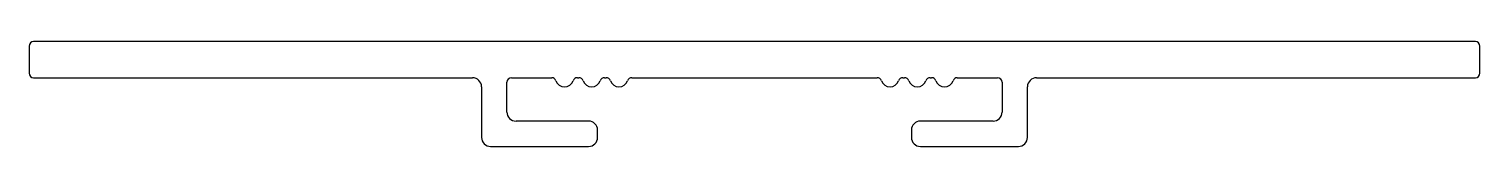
# Model space of a CAD drawing. Extents: x 2812.7 to 2892.7, y 1729.5 to 1735.3.
import ezdxf

# ---------------------------------------------------------------- set-up
doc = ezdxf.new("R2010")
doc.units = 0
doc.layers.get('0').update_dxf_attribs({"linetype": 'CONTINUOUS'})

msp = doc.modelspace()

# ---------------------------------------------------------------- linework, layer by layer
for p, q in [((2892.428, 1735.347), (2812.928, 1735.347)), ((2812.678, 1735.097), (2812.678, 1733.597)), ((2892.678, 1733.597), (2892.678, 1735.097)), ((2812.928, 1733.347), (2837.128, 1733.347)), ((2837.628, 1732.847), (2837.628, 1730.047)), ((2839.028, 1731.447), (2839.028, 1733.097)), ((2839.278, 1733.347), (2841.495, 1733.347)), ((2842.91, 1733.347), (2842.995, 1733.347)), ((2844.41, 1733.347), (2844.495, 1733.347)), ((2845.91, 1733.347), (2859.445, 1733.347)), ((2860.86, 1733.347), (2860.945, 1733.347)), ((2862.36, 1733.347), (2862.445, 1733.347)), ((2863.86, 1733.347), (2866.078, 1733.347)), ((2866.328, 1733.097), (2866.328, 1731.447)), ((2867.728, 1730.047), (2867.728, 1732.847)), ((2868.228, 1733.347), (2892.428, 1733.347)), ((2843.528, 1730.947), (2839.528, 1730.947)), ((2844.028, 1730.047), (2844.028, 1730.447)), ((2861.328, 1730.447), (2861.328, 1730.047)), ((2865.828, 1730.947), (2861.828, 1730.947)), ((2838.128, 1729.547), (2843.528, 1729.547)), ((2861.828, 1729.547), (2867.228, 1729.547))]:
    msp.add_line(p, q)
for centre, radius, start, end in [((2812.928, 1735.097), 0.25, 90, 180), ((2892.428, 1735.097), 0.25, 0, 90), ((2812.928, 1733.597), 0.25, 180, 270), ((2837.128, 1732.847), 0.5, 0, 90), ((2839.278, 1733.097), 0.25, 90, 180), ((2841.495, 1733.097), 0.25, 19.47122, 90), ((2842.203, 1733.347), 0.5, 199.47122, 340.52878), ((2842.91, 1733.097), 0.25, 90, 160.52878), ((2842.995, 1733.097), 0.25, 19.47122, 90), ((2843.703, 1733.347), 0.5, 199.47122, 340.52878), ((2844.41, 1733.097), 0.25, 90, 160.52878), ((2844.495, 1733.097), 0.25, 19.47122, 90), ((2845.203, 1733.347), 0.5, 199.47122, 340.52878), ((2845.91, 1733.097), 0.25, 90, 160.52878), ((2859.445, 1733.097), 0.25, 19.47122, 90), ((2860.153, 1733.347), 0.5, 199.47122, 340.52878), ((2860.86, 1733.097), 0.25, 90, 160.52878), ((2860.945, 1733.097), 0.25, 19.47122, 90), ((2861.653, 1733.347), 0.5, 199.47122, 340.52878), ((2862.36, 1733.097), 0.25, 90, 160.52878), ((2862.445, 1733.097), 0.25, 19.47122, 90), ((2863.153, 1733.347), 0.5, 199.47122, 340.52878), ((2863.86, 1733.097), 0.25, 90, 160.52878), ((2866.078, 1733.097), 0.25, 0, 90), ((2868.228, 1732.847), 0.5, 90, 180), ((2892.428, 1733.597), 0.25, 270, 0), ((2839.528, 1731.447), 0.5, 180, 270), ((2865.828, 1731.447), 0.5, 270, 360), ((2843.528, 1730.447), 0.5, 0, 90), ((2861.828, 1730.447), 0.5, 90, 180), ((2838.128, 1730.047), 0.5, 180, 270), ((2843.528, 1730.047), 0.5, 270, 0), ((2861.828, 1730.047), 0.5, 180, 270), ((2867.228, 1730.047), 0.5, 270, 360)]:
    msp.add_arc(centre, radius, start, end)

doc.saveas('drawing.dxf')
